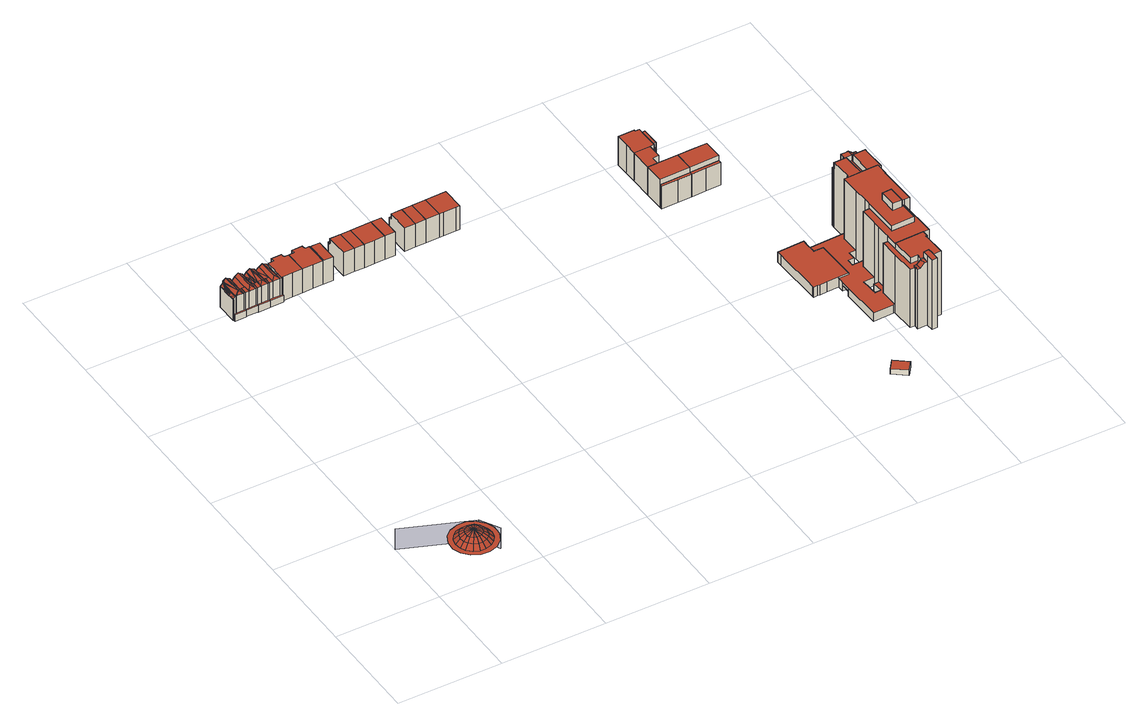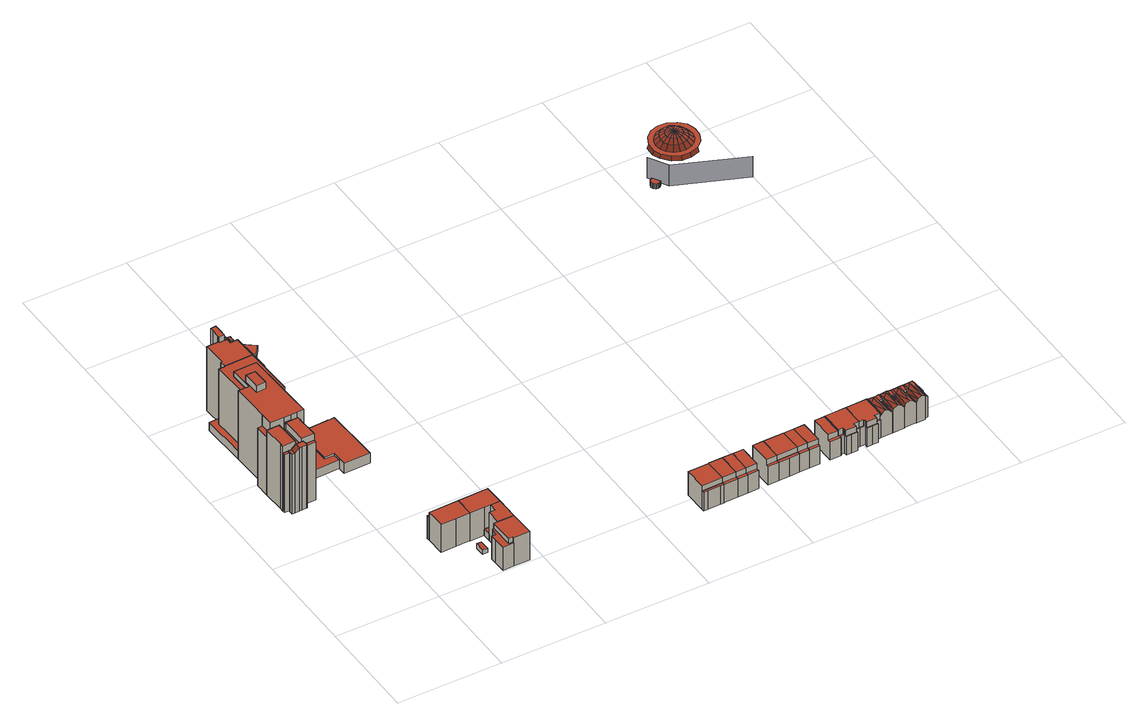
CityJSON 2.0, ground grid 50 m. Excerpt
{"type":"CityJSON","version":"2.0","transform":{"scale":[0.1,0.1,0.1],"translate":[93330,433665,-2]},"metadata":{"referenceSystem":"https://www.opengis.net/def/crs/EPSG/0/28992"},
"CityObjects":{
"building1":{"type":"Building","attributes":{"measuredHeight":21.9},"children":["building1-1"],"geometry":[{"type":"MultiSurface","lod":"2","boundaries":[[[0,1,2,3]],[[4,5,2,6]],[[0,3,7,8]],[[5,9,3,2]],[[9,10,7,3]],[[5,4,11]],[[8,7,12,13]],[[9,5,11]],[[14,15,16,17]],[[10,18,12,7]],[[10,9,11]],[[18,10,11]],[[19,20,21,22]],[[13,12,23,24]],[[18,25,23,12]],[[25,18,11]],[[26,19,22,27,28,29,30,31,32,33,34,35,36,37,38,39],[40,41,42,43,44,45,46,47,48,49,50,51,52,1,0,8,13,24]],[[53,25,11]],[[54,53,11]],[[25,53,55,23]],[[56,54,11]],[[57,58,11]],[[24,23,55,40]],[[59,56,11]],[[58,59,11]],[[53,54,60,55]],[[26,61,20,19]],[[54,56,62,60]],[[60,41,40,55]],[[56,59,63,62]],[[59,58,64,63]],[[41,60,62,42]],[[43,42,62,63]],[[43,63,64,44]],[[39,65,61,26]],[[38,66,65,39]],[[36,67,68,37]],[[37,68,66,38]],[[69,14,17,70]]],"semantics":{"surfaces":[{"type":"RoofSurface"},{"type":"ClosureSurface"}],"values":[0,0,0,0,0,0,0,0,1,0,0,0,0,0,0,0,0,0,0,0,0,0,0,0,0,0,0,0,0,0,0,0,0,0,0,0,0,0,1]}}]},
"building1-1":{"type":"BuildingInstallation","parents":["building1"],"geometry":[{"type":"MultiSurface","lod":"2","boundaries":[[[0,1,2,3]],[[25,53,55,23]],[[8,7,12,13]],[[60,41,40,55]],[[57,71,64,58]],[[13,12,23,24]],[[18,25,23,12]],[[10,18,12,7]],[[56,59,63,62]],[[58,59,11]],[[72,57,11]],[[53,25,11]],[[57,58,11]],[[59,56,11]],[[18,10,11]],[[53,54,60,55]],[[0,3,7,8]],[[43,42,62,63]],[[25,18,11]],[[10,9,11]],[[9,5,11]],[[5,4,11]],[[54,53,11]],[[59,58,64,63]],[[5,9,3,2]],[[43,63,64,44]],[[1,52,6,2]],[[56,54,11]],[[41,60,62,42]],[[24,23,55,40]],[[9,10,7,3]],[[54,56,62,60]],[[4,5,2,6]],[[11,73,74]],[[75,76,11]],[[77,51,50,78]],[[44,64,71,45]],[[11,79,72]],[[74,73,77,78]],[[57,72,80,71]],[[46,45,71,80]],[[74,75,11]],[[11,4,73]],[[76,79,11]],[[73,4,6,77]],[[52,51,77,6]],[[80,72,79,81]],[[49,82,78,50]],[[75,74,78,82]],[[79,76,83,81]],[[76,75,82,83]],[[83,48,47,81]],[[49,48,83,82]],[[47,46,80,81]]],"semantics":{"surfaces":[{"type":"RoofSurface"}],"values":[0,0,0,0,0,0,0,0,0,0,0,0,0,0,0,0,0,0,0,0,0,0,0,0,0,0,0,0,0,0,0,0,0,0,0,0,0,0,0,0,0,0,0,0,0,0,0,0,0,0,0,0,0,0]}}]},
"building2":{"type":"Building","attributes":{"measuredHeight":40.85,"yearOfConstruction":1978},"address":[{"CountryName":"Nederland","LocalityName":"Rotterdam","ThoroughfareNumber":"405-481","ThoroughfareName":"Zuidplein Hoog","PostalCode":"3083BE"}],"children":["building2-1"]},
"building2-1":{"type":"BuildingPart","attributes":{"measuredHeight":2.66},"parents":["building2"],"geometry":[{"type":"Solid","lod":"2","boundaries":[[[[84,85,86,87]],[[88,89,90,91]],[[92,93,94,95]],[[89,96,97,90]],[[85,98,99,86]],[[93,88,91,94]],[[98,92,95,99]],[[100,101,102,103]],[[104,105,106,107]],[[108,109,110,111]],[[96,112,113,97]],[[105,108,111,106]],[[112,114,115,113]],[[114,104,107,115]],[[116,117,118,119]],[[109,116,119,110]],[[117,120,121,118]],[[120,100,103,121]],[[101,122,123,102]],[[122,124,125,123]],[[125,87,86,99,95,94,91,90,97,113,115,107,106,111,110,119,118,121,103,102,123]],[[122,101,100,120,117,116,109,108,105,104,114,112,96,89,88,93,92,98,85,84,124]],[[124,84,87,125]]]],"semantics":{"surfaces":[{"type":"WallSurface"},{"type":"RoofSurface"},{"type":"GroundSurface"},{"type":"ClosureSurface"}],"values":[[0,0,0,0,0,0,0,0,0,0,0,0,0,0,0,0,0,0,0,0,1,2,3]]}}]},
"building3":{"type":"Building","attributes":{"measuredHeight":13.64,"yearOfConstruction":1927},"address":[{"CountryName":"Nederland","LocalityName":"Rotterdam","ThoroughfareNumber":"57-57","ThoroughfareName":"Wevershoekstraat","PostalCode":"3081PC"}],"children":["building3-1"],"geometry":[{"type":"Solid","lod":"2","boundaries":[[[[126,127,128]],[[128,127,129,130]],[[131,132,133,130,129]],[[130,133,132,126,128]],[[134,135,136,137,138,139]],[[140,141,142]],[[143,144,145,146]],[[141,140,147,145,144,135,134]],[[146,148,149,143]],[[150,151,152,153,154]],[[155,153,152,156,157]],[[158,159,160,161]],[[162,163,150,154,164]],[[165,163,162,166]],[[159,165,166,160]],[[147,158,161,145]],[[148,162,164,149]],[[157,137,136,155]],[[156,152,127]],[[151,129,127]],[[126,156,127]],[[131,151,132]],[[132,165,156]],[[151,150,163]],[[152,151,127]],[[151,163,165]],[[151,165,132]],[[131,129,151]],[[132,156,126]],[[166,162,148,146,145,161,160]],[[139,142,141]],[[139,141,134]],[[165,159,167]],[[156,165,167]],[[157,167,138]],[[157,156,167]],[[138,137,157]],[[142,138,167]],[[142,139,138]],[[158,142,167]],[[167,159,158]],[[147,140,142,158]],[[164,154,153,155,136,135,144,143,149]]]],"semantics":{"surfaces":[{"type":"WallSurface"},{"type":"RoofSurface"},{"type":"GroundSurface"}],"values":[[0,0,0,1,0,0,0,0,0,0,0,0,0,0,0,0,0,0,1,1,1,1,1,1,1,1,1,1,1,1,1,1,1,1,1,1,1,1,1,1,1,1,2]]}}]},
"building3-1":{"type":"BuildingInstallation","parents":["building3"],"geometry":[{"type":"MultiSurface","lod":"2","boundaries":[[[126,127,128]],[[128,127,129,130]],[[131,132,133,130,129]],[[130,133,132,126,128]]],"semantics":{"surfaces":[{"type":"WallSurface"},{"type":"RoofSurface"}],"values":[0,0,0,1]}}]},
"building4":{"type":"Building","attributes":{"measuredHeight":13.62,"yearOfConstruction":1927},"address":[{"CountryName":"Nederland","LocalityName":"Rotterdam","ThoroughfareNumber":"55-55","ThoroughfareName":"Wevershoekstraat","PostalCode":"3081PC"}],"geometry":[{"type":"Solid","lod":"2","boundaries":[[[[168,169,170,171,172,173]],[[174,140,147,175]],[[176,177,178,179]],[[180,181,174,175,182]],[[183,184,177,185]],[[146,186,187,188,189,145]],[[178,182,175]],[[177,182,178]],[[184,180,177]],[[177,180,182]],[[178,175,189,188]],[[179,178,188,187]],[[175,147,145,189]],[[180,184,183,173,172,134,181]],[[183,185,176,179,187,168,173]],[[187,186,169,168]],[[186,146,170,169]],[[145,147,140,141,134,172,171]],[[146,145,171,170]],[[174,141,140]],[[176,185,177]],[[181,134,141,174]]]],"semantics":{"surfaces":[{"type":"GroundSurface"},{"type":"RoofSurface"},{"type":"WallSurface"}],"values":[[0,1,1,1,1,1,1,1,1,1,2,2,2,2,2,2,2,2,2,2,2,1]]}}]},
"building5":{"type":"Building","attributes":{"measuredHeight":13.82,"yearOfConstruction":1927},"address":[{"CountryName":"Nederland","LocalityName":"Rotterdam","ThoroughfareNumber":"53-53","ThoroughfareName":"Wevershoekstraat","PostalCode":"3081PC"}],"children":["building5-1"],"geometry":[{"type":"Solid","lod":"2","boundaries":[[[[190,191,192]],[[193,191,190,194]],[[195,193,194]],[[194,190,192,195]],[[196,197,198,199]],[[200,179,187,201]],[[198,197,202,200,201]],[[203,204,199,205]],[[206,196,199,204,207,208,209]],[[206,209,210]],[[211,212,208,207,213,183,214]],[[215,216,186,187]],[[176,185,183,213,215,187,179]],[[217,218,219]],[[219,200,202,217]],[[218,185,176]],[[205,186,216,203]],[[200,219,218,176,179]],[[183,185,193]],[[183,193,195]],[[214,183,195]],[[185,191,193]],[[192,191,185]],[[195,218,214]],[[192,218,195]],[[192,185,218]],[[209,208,212]],[[209,212,210]],[[186,205,199,198,201,187]],[[197,220,202]],[[206,210,197,196]],[[211,214,217]],[[217,214,218]],[[220,211,217]],[[220,217,202]],[[210,211,220]],[[197,210,220]],[[210,212,211]],[[215,213,207,204,203,216]]]],"semantics":{"surfaces":[{"type":"WallSurface"},{"type":"RoofSurface"},{"type":"GroundSurface"}],"values":[[0,0,0,1,0,0,0,0,0,0,0,0,0,0,0,0,0,1,1,1,1,1,1,1,1,1,1,1,1,1,1,1,1,1,1,1,1,1,2]]}}]},
"building5-1":{"type":"BuildingInstallation","parents":["building5"],"geometry":[{"type":"MultiSurface","lod":"2","boundaries":[[[190,191,192]],[[193,191,190,194]],[[195,193,194]],[[194,190,192,195]]],"semantics":{"surfaces":[{"type":"WallSurface"},{"type":"RoofSurface"}],"values":[0,0,0,1]}}]},
"building6":{"type":"Building","attributes":{"measuredHeight":13.82,"yearOfConstruction":1927},"address":[{"CountryName":"Nederland","LocalityName":"Rotterdam","ThoroughfareNumber":"51-51","ThoroughfareName":"Wevershoekstraat","PostalCode":"3081PC"}],"geometry":[{"type":"Solid","lod":"2","boundaries":[[[[203,204,207,221,222,223,224]],[[225,226,227]],[[228,206,196,227]],[[229,230,225,231]],[[232,199,205,233,234,235,236]],[[237,238,230]],[[238,239,240]],[[238,240,230]],[[228,208,209]],[[228,241,208]],[[230,242,226]],[[240,242,230]],[[230,226,225]],[[231,225,236,235]],[[227,196,199,232]],[[225,227,232,236]],[[242,240,239,221,207,208,241]],[[223,222,235,234]],[[234,233,224,223]],[[233,205,203,224]],[[199,196,206,209,208,207,204]],[[205,199,204,203]],[[228,209,206]],[[229,237,230]],[[229,231,235,222,221,239,238,237]],[[242,241,228,227,226]]]],"semantics":{"surfaces":[{"type":"GroundSurface"},{"type":"RoofSurface"},{"type":"WallSurface"}],"values":[[0,1,1,1,1,1,1,1,1,1,1,1,1,2,2,2,2,2,2,2,2,2,2,2,2,1]]}}]},
"building7":{"type":"Building","attributes":{"measuredHeight":12.97,"yearOfConstruction":1951},"address":[{"CountryName":"Nederland","LocalityName":"Rotterdam","ThoroughfareNumber":"47-49","ThoroughfareName":"Wevershoekstraat","PostalCode":"3081PB"}],"geometry":[{"type":"Solid","lod":"2","boundaries":[[[[243,244,223,222,221,245,246,247,248,249,250,251]],[[252,253,254,255,256,257,258,259,260,261,262,263]],[[264,265,266,267]],[[268,269,270,271,272,273,274,275,276,277]],[[266,265,252,263]],[[277,276,255,254]],[[256,255,276,275]],[[275,274,257,256]],[[248,247,270,269]],[[249,248,269,268]],[[254,253,250,249,268,277]],[[252,265,264,251,250,253]],[[267,262,261,243,251,264]],[[259,258,222,223]],[[260,259,223,244]],[[261,260,244,243]],[[257,274,273,221,222,258]],[[245,221,273,272]],[[246,245,272,271]],[[271,270,247,246]],[[267,266,263,262]]]],"semantics":{"surfaces":[{"type":"GroundSurface"},{"type":"RoofSurface"},{"type":"WallSurface"}],"values":[[0,1,1,1,2,2,2,2,2,2,2,2,2,2,2,2,2,2,2,2,2]]}}]},
"building8":{"type":"Building","attributes":{"measuredHeight":12.87,"yearOfConstruction":1951},"address":[{"CountryName":"Nederland","LocalityName":"Rotterdam","ThoroughfareNumber":"43-45","ThoroughfareName":"Wevershoekstraat","PostalCode":"3081PB"}],"geometry":[{"type":"Solid","lod":"2","boundaries":[[[[278,279,280,281,282,283,284,285,286,287]],[[288,289,290,291,292,262,261,293,294,295,296]],[[297,298,299,300]],[[301,302,303,304,305,264,267,306,307]],[[299,298,288,296]],[[301,307,291,290]],[[292,291,307,306]],[[306,267,262,292]],[[287,286,304,303]],[[278,287,303,302]],[[290,289,279,278,302,301]],[[288,298,297,280,279,289]],[[280,297,300,295,294,281]],[[293,261,283,282]],[[294,293,282,281]],[[283,261,262,267,264,284]],[[285,284,264,305]],[[305,304,286,285]],[[300,299,296,295]]]],"semantics":{"surfaces":[{"type":"GroundSurface"},{"type":"RoofSurface"},{"type":"WallSurface"}],"values":[[0,1,1,1,2,2,2,2,2,2,2,2,2,2,2,2,2,2,2]]}}]},
"building9":{"type":"Building","attributes":{"measuredHeight":12.81,"yearOfConstruction":1938},"address":[{"CountryName":"Nederland","LocalityName":"Rotterdam","ThoroughfareNumber":"41-41","ThoroughfareName":"Wevershoekstraat","PostalCode":"3081PB"}],"geometry":[{"type":"Solid","lod":"2","boundaries":[[[[280,308,309,310,281]],[[311,295,294,312]],[[313,314,315,316]],[[297,300,317,318,319,320]],[[315,314,311,312]],[[318,317,314,313]],[[311,314,317,300,295]],[[313,316,310,309,319,318]],[[316,315,312,294,281,310]],[[297,320,308,280]],[[280,281,294,295,300,297]],[[309,308,320,319]]]],"semantics":{"surfaces":[{"type":"GroundSurface"},{"type":"RoofSurface"},{"type":"WallSurface"}],"values":[[0,1,1,1,2,2,2,2,2,2,2,2]]}}]},
"building10":{"type":"Building","attributes":{"measuredHeight":12.54,"yearOfConstruction":1938},"address":[{"CountryName":"Nederland","LocalityName":"Rotterdam","ThoroughfareNumber":"37-37","ThoroughfareName":"Wevershoekstraat","PostalCode":"3081PB"}],"geometry":[{"type":"Solid","lod":"2","boundaries":[[[[321,322,323,324]],[[325,326,322,321]],[[327,328,329,330]],[[324,323,331,332]],[[332,331,328,327]],[[327,330,325,321,324,332]],[[330,329,326,325]],[[331,323,322,326,329,328]]]],"semantics":{"surfaces":[{"type":"WallSurface"},{"type":"GroundSurface"},{"type":"RoofSurface"}],"values":[[0,1,2,2,0,0,0,0]]}}]},
"building11":{"type":"Building","attributes":{"measuredHeight":12.49,"yearOfConstruction":1938},"address":[{"CountryName":"Nederland","LocalityName":"Rotterdam","ThoroughfareNumber":"35-35","ThoroughfareName":"Wevershoekstraat","PostalCode":"3081PB"}],"geometry":[{"type":"Solid","lod":"2","boundaries":[[[[333,321,324,334]],[[335,325,321,333]],[[336,327,330,337]],[[334,324,332,338]],[[338,332,327,336]],[[336,337,335,333,334,338]],[[337,330,325,335]],[[330,327,332,324,321,325]]]],"semantics":{"surfaces":[{"type":"WallSurface"},{"type":"GroundSurface"},{"type":"RoofSurface"}],"values":[[0,1,2,2,0,0,0,0]]}}]},
"building12":{"type":"Building","attributes":{"measuredHeight":12.53,"yearOfConstruction":1938},"address":[{"CountryName":"Nederland","LocalityName":"Rotterdam","ThoroughfareNumber":"31-33","ThoroughfareName":"Wevershoekstraat","PostalCode":"3081PA"}],"children":["building12-1","building12-2"]},
"building12-1":{"type":"BuildingPart","parents":["building12"],"geometry":[{"type":"Solid","lod":"2","boundaries":[[[[334,338,339,340,341]],[[342,343,344,345,333]],[[344,343,340,339]],[[338,334,333,345]],[[343,342,341,340]],[[342,333,334,341]],[[339,338,345,344]]]],"semantics":{"surfaces":[{"type":"RoofSurface"},{"type":"GroundSurface"},{"type":"WallSurface"},{"type":"ClosureSurface"}],"values":[[0,1,2,2,2,2,3]]}}]},
"building12-2":{"type":"BuildingPart","parents":["building12"],"geometry":[{"type":"Solid","lod":"2","boundaries":[[[[336,337,346,347,348]],[[349,335,345,344,350]],[[339,338,336,348]],[[347,346,349,350]],[[346,337,335,349]],[[345,335,337,336,338]],[[339,348,347,350,344]],[[344,345,338,339]]]],"semantics":{"surfaces":[{"type":"RoofSurface"},{"type":"GroundSurface"},{"type":"WallSurface"},{"type":"ClosureSurface"}],"values":[[0,1,2,2,2,2,2,3]]}}]},
"building13":{"type":"Building","attributes":{"measuredHeight":12.56,"yearOfConstruction":1938},"address":[{"CountryName":"Nederland","LocalityName":"Rotterdam","ThoroughfareNumber":"29-29","ThoroughfareName":"Wevershoekstraat","PostalCode":"3081PA"}],"geometry":[{"type":"Solid","lod":"2","boundaries":[[[[351,352,340,353]],[[354,355,352,351]],[[356,348,347,357]],[[353,340,339,358]],[[358,339,348,356]],[[356,357,354,351,353,358]],[[357,347,355,354]],[[352,355,347,348,339,340]]]],"semantics":{"surfaces":[{"type":"WallSurface"},{"type":"GroundSurface"},{"type":"RoofSurface"}],"values":[[0,1,2,2,0,0,0,0]]}}]},
"building14":{"type":"Building","attributes":{"measuredHeight":12.53,"yearOfConstruction":1938},"address":[{"CountryName":"Nederland","LocalityName":"Rotterdam","ThoroughfareNumber":"25-25","ThoroughfareName":"Wevershoekstraat","PostalCode":"3081PA"}],"geometry":[{"type":"Solid","lod":"2","boundaries":[[[[359,360,361,362]],[[363,364,360,359]],[[365,366,367,368]],[[362,361,369,370]],[[370,369,366,365]],[[365,368,363,359,362,370]],[[368,367,364,363]],[[360,364,367,366,369,361]]]],"semantics":{"surfaces":[{"type":"WallSurface"},{"type":"GroundSurface"},{"type":"RoofSurface"}],"values":[[0,1,2,2,0,0,0,0]]}}]},
"building15":{"type":"Building","attributes":{"measuredHeight":12.54,"yearOfConstruction":1938},"address":[{"CountryName":"Nederland","LocalityName":"Rotterdam","ThoroughfareNumber":"23-23","ThoroughfareName":"Wevershoekstraat","PostalCode":"3081PA"}],"geometry":[{"type":"Solid","lod":"2","boundaries":[[[[371,359,362,372]],[[373,363,359,371]],[[374,365,368,375]],[[372,362,370,376]],[[376,370,365,374]],[[374,375,373,371,372,376]],[[375,368,363,373]],[[363,368,365,370,362,359]]]],"semantics":{"surfaces":[{"type":"WallSurface"},{"type":"GroundSurface"},{"type":"RoofSurface"}],"values":[[0,1,2,2,0,0,0,0]]}}]},
"building16":{"type":"Building","attributes":{"measuredHeight":12.55,"yearOfConstruction":1938},"address":[{"CountryName":"Nederland","LocalityName":"Rotterdam","ThoroughfareNumber":"21-21","ThoroughfareName":"Wevershoekstraat","PostalCode":"3081PA"}],"geometry":[{"type":"Solid","lod":"2","boundaries":[[[[377,378,379,380,381]],[[382,383,384,374,375]],[[385,372,376,386]],[[386,376,374,384]],[[379,378,383,382]],[[384,383,378,377,385,386]],[[382,375,380,379]],[[380,375,374,376,372,381]],[[377,381,372,385]]]],"semantics":{"surfaces":[{"type":"GroundSurface"},{"type":"RoofSurface"},{"type":"WallSurface"}],"values":[[0,1,1,2,2,2,2,2,2]]}}]},
"building17":{"type":"Building","attributes":{"measuredHeight":12.82,"yearOfConstruction":1938},"address":[{"CountryName":"Nederland","LocalityName":"Rotterdam","ThoroughfareNumber":"19-19","ThoroughfareName":"Wevershoekstraat","PostalCode":"3081PA"}],"children":["building17-1","building17-2"]},
"building17-1":{"type":"BuildingPart","attributes":{"measuredHeight":10.01},"parents":["building17"],"geometry":[{"type":"Solid","lod":"2","boundaries":[[[[387,388,389,390]],[[388,387,391,392,393,394]],[[391,387,390,386]],[[395,385,386,390,389,396]],[[392,391,386,385]],[[388,394,396,389]],[[394,393,395,396]],[[393,392,385,395]]]],"semantics":{"surfaces":[{"type":"WallSurface"},{"type":"GroundSurface"},{"type":"ClosureSurface"},{"type":"RoofSurface"}],"values":[[0,1,2,3,0,0,0,0]]}}]},
"building17-2":{"type":"BuildingPart","attributes":{"measuredHeight":12.82},"parents":["building17"],"geometry":[{"type":"Solid","lod":"2","boundaries":[[[[397,398,391,387,399,400]],[[387,391,386,390]],[[384,383,401,402,403,404]],[[384,404,390,386]],[[398,397,401,383]],[[397,400,402,401]],[[400,399,403,402]],[[383,384,386,391,398]],[[390,404,403,399,387]]]],"semantics":{"surfaces":[{"type":"GroundSurface"},{"type":"ClosureSurface"},{"type":"RoofSurface"},{"type":"WallSurface"}],"values":[[0,1,2,3,3,3,3,3,3]]}}]},
"building18":{"type":"Building","attributes":{"measuredHeight":2.99,"yearOfConstruction":1960},"address":[{"CountryName":"Nederland","LocalityName":"Rotterdam","ThoroughfareNumber":"678","ThoroughfareName":"Strevelsweg","PostalCode":"3083AR"}],"geometry":[{"type":"Solid","lod":"2","boundaries":[[[[405,406,407,408]],[[409,410,411,412]],[[408,407,410,409]],[[412,411,406,405]],[[405,408,409,412]],[[411,410,407,406]]]],"semantics":{"surfaces":[{"type":"RoofSurface"},{"type":"GroundSurface"},{"type":"WallSurface"}],"values":[[0,1,2,2,2,2]]}}]},
"building19":{"type":"Building","attributes":{"measuredHeight":15.08,"yearOfConstruction":1938},"address":[{"CountryName":"Nederland","LocalityName":"Rotterdam","ThoroughfareNumber":"254-254","ThoroughfareName":"Dordtselaan","PostalCode":"3073GW"}],"children":["building19-1","building19-2"]},
"building19-1":{"type":"BuildingPart","parents":["building19"],"geometry":[{"type":"Solid","lod":"2","boundaries":[[[[413,414,415,416]],[[417,418,419,420]],[[420,419,414,413]],[[416,415,418,417]],[[417,420,413,416]],[[415,414,419,418]]]],"semantics":{"surfaces":[{"type":"RoofSurface"},{"type":"GroundSurface"},{"type":"ClosureSurface"},{"type":"WallSurface"}],"values":[[0,1,2,3,3,2]]}}]},
"building19-2":{"type":"BuildingPart","parents":["building19"],"geometry":[{"type":"Solid","lod":"2","boundaries":[[[[421,422,420,419,418,423]],[[424,425,426,427,428,429]],[[413,414,419,420]],[[418,419,414,415]],[[415,414,425,424]],[[429,428,421,423]],[[422,421,428,427]],[[418,415,424,429,423]],[[426,413,420,422,427]],[[426,425,414,413]]]],"semantics":{"surfaces":[{"type":"GroundSurface"},{"type":"RoofSurface"},{"type":"ClosureSurface"},{"type":"WallSurface"}],"values":[[0,1,2,2,3,3,3,3,3,3]]}}]},
"building20":{"type":"Building","attributes":{"measuredHeight":15,"yearOfConstruction":1938},"address":[{"CountryName":"Nederland","LocalityName":"Rotterdam","ThoroughfareNumber":"256","ThoroughfareName":"Dordtselaan","PostalCode":"3073GW"}],"children":["building20-1","building20-2"]},
"building20-1":{"type":"BuildingPart","parents":["building20"],"geometry":[{"type":"Solid","lod":"2","boundaries":[[[[430,431,424,429,432,433]],[[434,435,436,437,438]],[[433,432,439,440]],[[435,434,431,430]],[[438,429,424,431,434]],[[437,439,432,429,438]],[[433,440,436,435,430]],[[440,439,437,436]]]],"semantics":{"surfaces":[{"type":"RoofSurface"},{"type":"GroundSurface"},{"type":"WallSurface"},{"type":"ClosureSurface"}],"values":[[0,1,2,2,2,2,2,3]]}}]},
"building20-2":{"type":"BuildingPart","parents":["building20"],"geometry":[{"type":"Solid","lod":"2","boundaries":[[[[441,442,440,439,443]],[[436,444,445,446,437]],[[443,439,437,446]],[[444,436,440,442]],[[441,443,446,445]],[[442,441,445,444]],[[436,437,439,440]]]],"semantics":{"surfaces":[{"type":"RoofSurface"},{"type":"GroundSurface"},{"type":"WallSurface"},{"type":"ClosureSurface"}],"values":[[0,1,2,2,2,2,3]]}}]},
"building21":{"type":"Building","attributes":{"measuredHeight":15.25,"yearOfConstruction":1938},"address":[{"CountryName":"Nederland","LocalityName":"Rotterdam","ThoroughfareNumber":"250-252","ThoroughfareName":"Dordtselaan","PostalCode":"3073GW"}],"children":["building21-1","building21-2"]},
"building21-1":{"type":"BuildingPart","parents":["building21"],"geometry":[{"type":"Solid","lod":"2","boundaries":[[[[447,448,449,450,451,452,453,454,455,456]],[[457,458,459,460,461,462,463,464,465,466]],[[465,464,451,450]],[[464,463,452,451]],[[466,465,450,449]],[[454,453,462,461]],[[456,455,460,459]],[[455,454,461,460]],[[459,458,447,456]],[[448,447,458,457]],[[457,466,449,448]],[[463,462,453,452]]]],"semantics":{"surfaces":[{"type":"GroundSurface"},{"type":"RoofSurface"},{"type":"ClosureSurface"},{"type":"WallSurface"}],"values":[[0,1,2,2,3,3,3,3,3,3,3,2]]}}]},
"building21-2":{"type":"BuildingPart","parents":["building21"],"geometry":[{"type":"Solid","lod":"2","boundaries":[[[[451,450,467,468,469,470,453,452]],[[428,427,471,472,473,474,475,476]],[[452,453,462,463]],[[451,452,463,464]],[[463,462,474,473]],[[464,463,473,472]],[[465,464,472,471]],[[471,427,467,450,465]],[[427,428,468,467]],[[476,475,470,469]],[[428,476,469,468]],[[474,462,453,470,475]],[[450,451,464,465]]]],"semantics":{"surfaces":[{"type":"GroundSurface"},{"type":"RoofSurface"},{"type":"ClosureSurface"},{"type":"WallSurface"}],"values":[[0,1,2,2,3,3,3,3,3,3,3,3,2]]}}]},
"building22":{"type":"Building","attributes":{"measuredHeight":2.6,"yearOfConstruction":1938},"geometry":[{"type":"Solid","lod":"2","boundaries":[[[[477,478,479,480]],[[481,482,483,484]],[[481,484,477,480]],[[480,479,482,481]],[[479,478,483,482]],[[484,483,478,477]]]],"semantics":{"surfaces":[{"type":"RoofSurface"},{"type":"GroundSurface"},{"type":"WallSurface"}],"values":[[0,1,2,2,2,2]]}}]},
"building23":{"type":"Building","attributes":{"yearOfConstruction":1978,"name":"Zorgcomplex Simeon en Anna"},"address":[{"CountryName":"Nederland","LocalityName":"Rotterdam","ThoroughfareNumber":"350-392","ThoroughfareName":"Strevelsweg","PostalCode":"3075BZ"}],"children":["building23-1","building23-2","building23-3","building23-4","building23-5","building23-6","building23-7","building23-8"]},
"building23-1":{"type":"BuildingPart","parents":["building23"],"geometry":[{"type":"Solid","lod":"2","boundaries":[[[[485,486,487,488]],[[489,490,491,492]],[[493,489,492,494,495]],[[496,497,498,499]],[[497,500,501,498]],[[502,503,504,505]],[[506,507,508,509]],[[510,502,505,511]],[[512,513,508,507,514]],[[506,509,515,516,517]],[[511,518,519,516,515,510]],[[513,520,499,508]],[[521,522,523,524]],[[495,525,526,493]],[[527,528,529,526]],[[530,531,532,533]],[[526,525,530,533,527]],[[514,534,535,512]],[[536,485,488,537]],[[490,506,517,491]],[[528,538,539,529]],[[538,521,540,539]],[[541,532,531,542,543,544]],[[521,524,535,534,540]],[[545,496,499,520,546]],[[487,486,547,545,546]],[[509,508,499,498,501,548,549,550,503,502,510,515]],[[521,538,541,544]],[[528,527,533,532,541,538]],[[543,522,521,544]],[[507,506,490,489,493,526,529,539,540,534,514]],[[524,523,551,537,488,487,546,520,513,512,535]],[[542,531,530,525,495,494,552,553,519,518,554,555,556,557,558,559,560,561,547,486,485,536,562,563]],[[555,554,505,504]],[[552,494,492,491]],[[519,553,517,516]],[[554,518,511,505]],[[562,536,537,551]],[[558,557,549,548]],[[547,561,496,545]],[[542,563,522,543]],[[553,552,491,517]],[[557,556,550,549]],[[561,560,497,496]],[[560,559,500,497]],[[522,563,562,551,523]],[[504,503,550,556,555]],[[548,501,500,559,558]]]],"semantics":{"surfaces":[{"type":"WallSurface"},{"type":"RoofSurface"},{"type":"GroundSurface"},{"type":"ClosureSurface"}],"values":[[0,0,0,0,0,0,0,0,0,0,0,0,0,0,0,0,0,0,0,0,0,0,0,0,0,0,1,1,1,1,1,1,2,3,3,3,3,3,3,3,3,3,3,3,3,3,3,3]]}}]},
"building23-2":{"type":"BuildingPart","parents":["building23"],"geometry":[{"type":"Solid","lod":"2","boundaries":[[[[564,565,537,551]],[[566,567,568,569]],[[570,566,569,571]],[[537,565,568,567,536]],[[572,570,571,573]],[[543,574,575,523,522]],[[543,542,572,573,574]],[[575,564,551,523]],[[575,574,573,571,569,568,565,564]],[[570,572,542,563,562,536,567,566]],[[536,562,551,537]],[[563,542,543,522]],[[551,562,563,522,523]]]],"semantics":{"surfaces":[{"type":"WallSurface"},{"type":"RoofSurface"},{"type":"GroundSurface"},{"type":"ClosureSurface"}],"values":[[0,0,0,0,0,0,0,0,1,2,3,3,3]]}}]},
"building23-3":{"type":"BuildingPart","parents":["building23"],"geometry":[{"type":"Solid","lod":"2","boundaries":[[[[576,577,578,579]],[[580,576,579,581]],[[582,580,581,583]],[[584,585,586,587]],[[583,588,584,587,582]],[[586,585,589,578,577]],[[580,582,587,586,577,576]],[[585,584,588,590,591,589]],[[590,588,583,581]],[[591,590,581,579]],[[589,591,579,578]]]],"semantics":{"surfaces":[{"type":"WallSurface"},{"type":"RoofSurface"},{"type":"GroundSurface"},{"type":"ClosureSurface"}],"values":[[0,0,0,0,0,0,1,2,3,3,3]]}}]},
"building23-4":{"type":"BuildingPart","parents":["building23"],"geometry":[{"type":"Solid","lod":"2","boundaries":[[[[547,592,593,545]],[[592,594,595,593]],[[594,596,597,595]],[[545,593,595,597,500,497,496]],[[594,592,547,561,560,559,596]],[[561,547,545,496]],[[560,561,496,497]],[[596,559,500,597]],[[559,560,497,500]]]],"semantics":{"surfaces":[{"type":"WallSurface"},{"type":"RoofSurface"},{"type":"GroundSurface"},{"type":"ClosureSurface"}],"values":[[0,0,0,1,2,3,3,3,3]]}}]},
"building23-5":{"type":"BuildingPart","parents":["building23"],"geometry":[{"type":"Solid","lod":"2","boundaries":[[[[598,599,600,601]],[[601,602,603,604]],[[601,604,605,606,598]],[[607,608,609,610]],[[606,605,611,612,613]],[[612,611,614,615,616]],[[602,617,618,619]],[[619,609,608,603,602]],[[614,607,610,620,615]],[[614,611,605,604,603,608,607]],[[602,601,600,617]],[[615,620,621,622,623,624,625,626,616]],[[598,606,613,626,625]],[[623,622,619,618]],[[622,621,609,619]],[[625,624,599,598]],[[618,617,600,599,624,623]],[[616,626,613,612]],[[621,620,610,609]]]],"semantics":{"surfaces":[{"type":"WallSurface"},{"type":"RoofSurface"},{"type":"GroundSurface"},{"type":"ClosureSurface"}],"values":[[0,0,0,0,0,0,0,0,0,1,1,2,3,3,3,3,3,3,3]]}}]},
"building23-6":{"type":"BuildingPart","parents":["building23"],"geometry":[{"type":"Solid","lod":"2","boundaries":[[[[627,628,629,630]],[[628,631,632,629]],[[633,627,630,634]],[[631,633,634,632]],[[597,596,635,636,637]],[[638,639,640,641]],[[636,635,642,640,639]],[[617,600,643,644]],[[600,599,645,646,643]],[[645,647,648,649,646]],[[617,644,638,641,618]],[[548,501,650,651]],[[501,500,597,637,650]],[[549,548,651,652]],[[550,549,652,653]],[[503,550,653,654]],[[655,649,648,656]],[[657,504,503,654,658]],[[657,658,655,656,659,660]],[[654,653,652,651,650,637,636,639,638,644,643,646,649,655,658],[634,630,629,632]],[[627,633,631,628]],[[659,661,662,624,623,663,642,635,596,559,558,557,556,555,660]],[[504,555,556,550,503]],[[559,596,597,500]],[[642,663,641,640]],[[557,558,548,549]],[[556,557,549,550]],[[660,555,504,657]],[[661,659,656,648]],[[662,661,648,647]],[[663,623,618,641]],[[558,559,500,501,548]],[[647,645,599,624,662]],[[599,600,617,618,623,624]]]],"semantics":{"surfaces":[{"type":"WallSurface"},{"type":"RoofSurface"},{"type":"GroundSurface"},{"type":"ClosureSurface"}],"values":[[0,0,0,0,0,0,0,0,0,0,0,0,0,0,0,0,0,0,0,1,1,2,3,3,3,3,3,3,3,3,3,3,3,3]]}}]},
"building23-7":{"type":"BuildingPart","parents":["building23"],"geometry":[{"type":"Solid","lod":"2","boundaries":[[[[589,664,665,578]],[[666,667,668,669]],[[667,670,671,668]],[[672,666,669,673]],[[670,674,675,671]],[[676,677,678,679]],[[678,677,680,675,674]],[[681,676,679,682]],[[683,681,682,684]],[[685,683,684,686]],[[687,685,686,688]],[[689,687,688,690]],[[680,691,692,675]],[[691,620,610,692]],[[664,693,694,665]],[[695,588,583,696]],[[642,695,696,640]],[[697,672,673,694]],[[698,689,690,699]],[[699,697,694,693,698]],[[688,686,667,666]],[[678,674,670,667,686,684,682,679]],[[581,579,578,665,694,673,669,668,671,675,692,610,609,619,618,641,640,696,583]],[[690,688,666,672,697,699]],[[687,689,698,693,664,589,591,590,588,695,642,663,623,622,621,620,691,680,677,676,681,683,685]],[[622,623,618,619]],[[588,590,581,583]],[[591,589,578,579]],[[621,622,619,609]],[[620,621,609,610]],[[623,663,641,618]],[[590,591,579,581]],[[663,642,640,641]]]],"semantics":{"surfaces":[{"type":"WallSurface"},{"type":"RoofSurface"},{"type":"GroundSurface"},{"type":"ClosureSurface"}],"values":[[0,0,0,0,0,0,0,0,0,0,0,0,0,0,0,0,0,0,0,0,1,1,1,1,2,3,3,3,3,3,3,3,3]]}}]},
"building23-8":{"type":"BuildingPart","parents":["building23"],"geometry":[{"type":"Solid","lod":"2","boundaries":[[[[700,701,702,703]],[[704,494,492,705]],[[706,704,705,707]],[[708,709,701,700]],[[700,710,706,707,708]],[[701,709,711,712,713]],[[714,518,511,715]],[[519,716,717,516]],[[716,718,719,717]],[[660,720,721,657]],[[722,723,724,725]],[[726,727,711,728]],[[729,730,731,732]],[[733,729,732,734]],[[735,733,734,736]],[[730,712,711,727,731]],[[737,714,715,738]],[[739,740,703,702]],[[740,710,700,703]],[[741,659,656,742]],[[743,744,745,746]],[[747,748,749,750]],[[713,739,702,701]],[[723,726,728,724]],[[645,606,613,647]],[[744,741,742,745]],[[720,743,746,721]],[[718,737,738,719]],[[751,735,736,752]],[[753,751,752,754]],[[755,753,754,756]],[[757,755,756,758]],[[748,757,758,749]],[[759,722,725,760]],[[750,759,760,761,747]],[[762,761,760,763]],[[616,762,763,612]],[[722,759,750,749,758,756,754,752,736,734,732,731,727,726,723]],[[606,645,599,598]],[[728,711,709,708,707,705,492,491,517,516,717,719,738,715,511,505,504,657,721,746,745,742,656,648,647,613,612,763,760,725,724]],[[624,662,661,659,741,744,743,720,660,555,554,518,714,737,718,716,519,553,552,494,704,706,710,740,739,713,712,730,729,733,735,751,753,755,757,748,747,761,762,616,626,625]],[[661,662,647,648]],[[518,554,505,511]],[[555,660,657,504]],[[659,661,648,656]],[[554,555,504,505]],[[553,519,516,517]],[[552,553,517,491]],[[626,616,612,613]],[[494,552,491,492]],[[624,625,598,599]],[[647,662,624,599,645]],[[613,606,598,625,626]]]],"semantics":{"surfaces":[{"type":"OuterCeilingSurface"},{"type":"WallSurface"},{"type":"RoofSurface"},{"type":"GroundSurface"},{"type":"ClosureSurface"}],"values":[[0,1,1,1,1,1,1,1,1,1,1,1,1,1,1,1,1,1,1,1,1,1,1,1,1,1,1,1,1,1,1,1,1,1,1,1,1,2,2,2,3,4,4,4,4,4,4,4,4,4,4,4,4]]}}]},
"building24":{"type":"Building","attributes":{"measuredHeight":14.94,"yearOfConstruction":1938},"address":[{"CountryName":"Nederland","LocalityName":"Rotterdam","ThoroughfareNumber":"351-365","ThoroughfareName":"Strevelsweg","PostalCode":"3073DZ"}],"children":["building24-1","building24-2"]},
"building24-1":{"type":"BuildingPart","parents":["building24"],"geometry":[{"type":"Solid","lod":"2","boundaries":[[[[764,765,766,440,442]],[[767,768,769,770,771]],[[442,440,771,770]],[[768,767,766,765]],[[764,442,770,769]],[[765,764,769,768]],[[767,771,440,766]]]],"semantics":{"surfaces":[{"type":"RoofSurface"},{"type":"GroundSurface"},{"type":"WallSurface"},{"type":"ClosureSurface"}],"values":[[0,1,2,2,2,2,3]]}}]},
"building24-2":{"type":"BuildingPart","parents":["building24"],"geometry":[{"type":"Solid","lod":"2","boundaries":[[[[433,772,773,774,430]],[[775,776,767,771,777]],[[772,433,440,766]],[[776,775,774,773]],[[775,777,430,774]],[[771,440,433,430,777]],[[772,766,767,776,773]],[[766,440,771,767]]]],"semantics":{"surfaces":[{"type":"RoofSurface"},{"type":"GroundSurface"},{"type":"WallSurface"},{"type":"ClosureSurface"}],"values":[[0,1,2,2,2,2,2,3]]}}]}
},
"vertices":[
[157,147,138],[151,118,138],[172,117,160],[177,139,160],[197,102,175],[196,116,175],[175,95,160],[189,157,160],[173,172,138],[199,129,175],[206,141,175],[235,114,186],[207,170,160],[197,189,138],[325,225,6],[2,353,6],[2,353,117],[325,225,117],[217,149,175],[220,223,138],[219,229,117],[177,215,117],[180,209,138],[228,176,160],[225,198,138],[230,153,175],[262,221,138],[148,181,138],[128,142,138],[125,99,138],[139,59,138],[168,27,138],[207,8,138],[250,5,138],[290,19,138],[323,48,138],[343,89,138],[344,132,138],[331,167,138],[300,202,138],[254,196,138],[281,185,138],[303,165,138],[316,138,138],[320,109,138],[313,81,138],[297,56,138],[274,38,138],[245,30,138],[216,31,138],[189,43,138],[167,63,138],[154,89,138],[244,152,175],[257,147,175],[249,175,160],[267,138,175],[271,98,175],[275,112,175],[273,125,175],[270,167,160],[264,227,117],[286,152,160],[296,132,160],[298,110,160],[304,207,117],[336,170,117],[349,87,117],[350,133,117],[377,136,6],[377,136,117],
[293,89,160],[264,87,175],[204,90,175],[214,81,175],[226,75,175],[240,75,175],[185,76,160],[201,61,160],[253,79,175],[281,71,160],[264,58,160],[221,52,160],[243,51,160],
[377,172,6],[380,173,6],[380,173,32],[377,172,32],[392,182,6],[393,187,6],[393,187,32],[392,182,32],[387,177,6],[389,179,6],[389,179,32],[387,177,32],[394,191,6],[394,191,32],[384,175,6],[384,175,32],[366,214,6],[362,212,6],[362,212,32],[366,214,32],[391,204,6],[389,208,6],[389,208,32],[391,204,32],[385,211,6],[382,213,6],[382,213,32],[385,211,32],[394,196,6],[394,196,32],[393,200,6],[393,200,32],[377,215,6],[373,215,6],[373,215,32],[377,215,32],[369,215,6],[369,215,32],[359,210,6],[359,210,32],[356,208,6],[356,208,32],
[191,2025,134],[186,2025,128],[186,2025,134],[186,1991,128],[186,1991,134],[187,1991,129],[191,1991,134],[187,1991,134],[240,2063,119],[240,2063,12],[199,2062,12],[199,2062,139],[214,2063,149],[233,2063,137],[241,1986,137],[241,1986,119],[233,1986,137],[242,1945,12],[241,1953,12],[241,1953,47],[242,1945,47],[241,1953,137],[187,1944,47],[187,1944,12],[183,1952,123],[183,1984,123],[182,2055,123],[182,2055,12],[183,1952,12],[199,2055,12],[193,2055,137],[199,2055,139],[233,1953,137],[200,1952,139],[200,1952,47],[233,1953,47],[186,1952,47],[186,1952,127],[186,1952,12],[194,1952,137],[194,1952,47],[216,1969,149],
[299,1954,13],[299,1946,13],[242,1945,13],[241,1953,13],[240,2063,13],[299,2064,13],[258,1986,137],[259,1953,137],[299,1987,137],[292,1987,137],[292,1954,137],[299,1954,137],[274,2064,149],[257,2064,137],[275,1972,149],[299,2064,120],[292,2064,137],[299,1987,120],[299,1946,47],[299,1954,47],[292,1954,47],[259,1953,47],
[301,1989,133],[301,1989,123],[310,1989,133],[301,2026,123],[301,2026,133],[309,2026,133],[358,1955,137],[353,1955,137],[353,1955,47],[358,1955,47],[318,1954,137],[318,1954,47],[318,1954,140],[358,1947,11],[358,1955,11],[358,1947,47],[358,1988,137],[358,2066,11],[358,2066,121],[358,1988,121],[352,1988,137],[331,2065,149],[351,2066,137],[299,2064,11],[312,2065,137],[299,1954,11],[299,1946,11],[318,1987,140],[313,1987,137],[318,1987,137],[334,1974,149],
[417,2067,11],[419,1956,11],[423,1957,11],[423,1948,11],[411,1956,137],[393,1975,149],[376,1956,137],[375,1988,137],[418,1989,137],[411,1989,137],[419,1956,137],[376,1956,47],[423,1948,47],[423,1957,47],[419,1956,47],[411,1956,47],[418,1989,121],[417,2063,121],[417,2067,121],[411,2067,137],[373,2066,137],[391,2066,149],
[519,1959,11],[469,1958,11],[417,2070,11],[441,2071,11],[441,2088,11],[466,2088,11],[493,2089,11],[493,2072,11],[517,2072,11],[497,2072,140],[493,2072,140],[493,2083,140],[444,2082,140],[444,2064,140],[417,2063,140],[419,1956,140],[423,1957,140],[469,1958,140],[519,1959,140],[517,2066,140],[497,2065,140],[517,2072,110],[497,2072,110],[497,2065,110],[517,2066,110],[493,2089,110],[466,2088,110],[441,2088,110],[441,2071,110],[417,2070,110],[417,2067,110],[417,2063,110],[444,2064,110],[444,2082,110],[493,2083,110],
[594,2091,12],[595,2074,12],[616,2076,12],[619,1961,12],[571,1960,12],[519,1959,12],[517,2072,12],[540,2073,12],[540,2090,12],[569,2090,12],[597,2074,140],[595,2074,140],[595,2085,140],[544,2084,140],[545,2066,140],[571,1960,140],[619,1961,140],[617,2068,140],[597,2067,140],[616,2076,110],[597,2074,110],[597,2067,110],[617,2068,110],[595,2085,110],[594,2091,110],[569,2090,110],[540,2090,110],[540,2073,110],[545,2066,110],[544,2084,110],
[616,2083,12],[668,2084,12],[670,1962,12],[622,2068,140],[624,1961,140],[668,2069,138],[622,2068,138],[624,1961,138],[670,1962,138],[622,2068,110],[668,2069,110],[668,2084,110],[616,2083,110],
[769,2086,13],[719,2085,13],[719,2085,110],[769,2086,110],[772,1964,13],[721,1963,13],[770,2071,138],[719,2070,138],[721,1963,138],[772,1964,138],[719,2070,110],[770,2071,110],
[818,2087,13],[818,2087,110],[820,1965,13],[818,2072,138],[820,1965,138],[818,2072,110],
[918,2075,110],[917,2088,110],[869,2088,110],[869,2088,13],[917,2088,13],[918,2075,13],[818,2072,13],
[871,1966,138],[920,1967,138],[918,2075,138],[871,1966,13],[920,1967,13],
[969,2089,12],[917,2088,12],[969,2089,110],[971,1968,12],[920,1967,12],[969,2076,138],[971,1968,138],[969,2076,110],
[1068,2091,13],[1017,2090,13],[1017,2090,110],[1068,2091,110],[1070,1970,13],[1019,1969,13],[1068,2078,138],[1017,2077,138],[1019,1969,138],[1070,1970,138],[1017,2077,110],[1068,2078,110],
[1117,2092,13],[1117,2092,110],[1120,1971,13],[1118,2079,138],[1120,1971,138],[1118,2079,110],
[1184,2093,12],[1187,1974,12],[1187,1972,12],[1120,1971,12],[1117,2092,12],[1187,1972,138],[1187,1974,138],[1184,2081,138],[1184,2093,110],[1184,2081,110],
[1285,2083,11],[1285,2095,11],[1285,2095,110],[1285,2083,110],[1184,2081,11],[1184,2093,11],[1204,2093,11],[1265,2095,11],[1204,2093,110],[1265,2095,110],
[1207,1974,11],[1187,1974,11],[1286,1975,11],[1267,1975,11],[1207,1974,138],[1267,1975,138],[1286,1975,138],[1285,2083,138],
[2426,259,39],[2362,308,39],[2329,264,39],[2393,216,39],[2393,216,10],[2329,264,10],[2362,308,10],[2426,259,10],
[2141,1802,46],[2111,1801,46],[2111,1764,46],[2141,1765,46],[2141,1765,12],[2111,1764,12],[2111,1801,12],[2141,1802,12],
[2063,1871,12],[2140,1872,12],[2065,1764,12],[2111,1764,163],[2111,1801,163],[2141,1802,163],[2140,1872,163],[2063,1871,163],[2065,1764,163],
[2209,1766,163],[2141,1765,163],[2067,1668,163],[2211,1672,163],[2141,1765,13],[2209,1766,13],[2211,1672,13],[2067,1668,13],[2065,1764,13],[2067,1668,136],[2211,1672,136],
[2144,1657,136],[2211,1658,136],[2067,1655,136],[2211,1658,13],[2144,1657,13],[2067,1655,13],
[2171,1910,11],[2172,1882,11],[2166,1873,11],[2160,1873,11],[2158,1988,11],[2138,1988,11],[2138,1995,11],[2190,1996,11],[2191,1936,11],[2192,1910,11],[2172,1882,135],[2171,1910,135],[2192,1910,135],[2191,1936,135],[2190,1996,135],[2138,1995,135],[2138,1988,135],[2158,1988,135],[2160,1873,135],[2166,1873,135],
[2140,1872,11],[2063,1871,11],[2062,1932,11],[2060,1994,11],[2160,1873,163],[2158,1988,163],[2138,1988,163],[2138,1995,163],[2060,1994,163],[2062,1932,163],
[2210,1867,38],[2186,1866,35],[2188,1819,35],[2212,1820,38],[2212,1820,12],[2188,1819,12],[2186,1866,12],[2210,1867,12],
[2707,483,10],[2702,599,10],[2702,599,352],[2707,483,352],[2550,594,322],[2547,680,322],[2547,680,55],[2550,594,55],[2554,478,322],[2550,594,10],[2554,478,10],[2707,629,55],[2737,630,55],[2737,630,350],[2707,629,350],[2730,818,55],[2730,818,350],[2563,870,350],[2594,872,350],[2594,872,55],[2563,870,55],[2569,681,322],[2571,624,322],[2571,624,350],[2569,681,350],[2566,785,350],[2566,785,55],[2575,509,352],[2571,624,352],[2575,509,322],[2567,751,350],[2567,751,55],[2569,681,55],[2566,785,10],[2567,751,10],[2707,629,352],[2610,485,348],[2623,486,348],[2623,486,352],[2610,485,352],[2576,478,10],[2576,478,322],[2576,478,330],[2576,484,330],[2576,484,322],[2577,471,10],[2577,454,10],[2577,454,330],[2577,471,330],[2610,511,322],[2610,511,352],[2649,481,10],[2649,481,352],[2589,484,330],[2589,484,322],[2610,485,322],[2590,455,330],[2624,456,10],[2624,456,348],[2611,456,348],[2708,599,55],[2708,599,352],[2708,599,10],[2706,818,350],[2709,704,350],[2599,701,350],[2649,487,352],[2547,680,10],[2569,681,10],[2563,870,10],[2594,872,10],[2599,701,10],[2709,704,10],[2706,818,10],[2730,818,10],[2737,630,10],[2707,629,10],[2649,487,10],[2623,486,10],
[2649,487,382],[2649,481,382],[2651,441,10],[2650,474,10],[2650,474,382],[2651,441,382],[2651,421,10],[2651,421,382],[2625,420,10],[2625,420,382],[2624,456,382],[2623,486,382],
[2710,1197,357],[2770,1199,357],[2770,1199,321],[2710,1197,321],[2714,1074,357],[2714,1074,321],[2774,1076,357],[2774,1076,321],[2774,1081,10],[2771,1177,10],[2771,1177,357],[2774,1081,357],[2774,1076,10],[2770,1199,10],[2714,1074,10],[2710,1197,10],
[2709,599,10],[2709,599,55],[2765,601,10],[2765,601,55],[2757,819,10],[2757,819,55],
[2651,1073,321],[2652,1063,321],[2652,1063,350],[2651,1073,350],[2682,1074,350],[2682,1074,357],[2651,1073,357],[2621,1071,357],[2621,1071,321],[2617,1193,357],[2677,1195,357],[2677,1195,321],[2617,1193,321],[2620,1092,357],[2620,1092,55],[2621,1071,55],[2622,1092,357],[2622,1092,10],[2620,1092,10],[2683,1064,350],[2683,1064,321],[2682,1074,321],[2617,1193,10],[2677,1195,10],[2682,1074,10],[2683,1064,10],[2652,1063,10],[2651,1073,10],[2621,1071,10],
[2652,866,413],[2697,868,413],[2697,868,378],[2652,866,378],[2700,786,413],[2700,786,378],[2655,784,413],[2655,784,378],[2750,1005,10],[2750,1005,378],[2757,819,378],[2752,1066,378],[2753,1005,378],[2753,1005,321],[2752,1066,321],[2753,1005,10],[2652,1063,378],[2683,1064,378],[2622,1062,321],[2622,1062,378],[2622,1062,55],[2587,1061,55],[2587,1061,378],[2730,818,378],[2706,818,378],[2709,704,378],[2599,701,378],[2594,872,378],[2590,973,378],[2590,973,55],[2593,902,55],[2593,902,378],[2590,973,10],[2593,902,10],[2587,1061,10],[2622,1062,10],[2752,1066,10],
[2770,1213,10],[2770,1213,321],[2734,1206,330],[2713,1205,348],[2713,1205,321],[2734,1206,321],[2675,1204,348],[2675,1204,321],[2748,1207,330],[2748,1207,321],[2674,1210,348],[2674,1210,321],[2674,1234,10],[2674,1217,10],[2674,1217,348],[2674,1234,348],[2674,1210,10],[2677,1234,10],[2677,1234,348],[2698,1235,10],[2698,1235,348],[2712,1235,10],[2712,1235,348],[2733,1236,10],[2733,1236,330],[2747,1236,10],[2747,1236,330],[2617,1208,10],[2617,1208,321],[2748,1212,10],[2748,1212,321],[2776,1006,10],[2776,1006,321],[2748,1212,330],[2747,1220,10],[2747,1220,330],
[2439,783,38],[2438,823,38],[2455,824,38],[2457,783,38],[2543,593,10],[2543,593,55],[2446,590,10],[2446,590,55],[2439,783,55],[2438,823,55],[2439,783,10],[2436,854,55],[2436,854,10],[2438,823,10],[2513,781,10],[2513,781,55],[2542,749,10],[2542,749,55],[2546,701,10],[2546,701,55],[2530,900,10],[2530,900,55],[2433,1048,64],[2478,1049,64],[2478,1049,55],[2433,1048,55],[2484,855,64],[2436,854,64],[2484,855,55],[2344,850,10],[2376,851,10],[2376,851,64],[2344,850,64],[2333,850,10],[2333,850,64],[2313,849,10],[2313,849,64],[2518,699,10],[2518,699,55],[2455,824,10],[2457,783,10],[2558,972,10],[2558,972,55],[2529,934,10],[2559,935,10],[2559,935,55],[2529,934,55],[2430,1125,10],[2303,1120,10],[2303,1120,64],[2430,1125,64],[2313,853,10],[2313,853,64],[2313,856,10],[2313,856,64],[2304,1093,10],[2304,1093,64],[2303,1117,10],[2303,1117,64],[2431,1085,64],[2431,1085,55],[2431,1085,10],[2614,1092,10],[2614,1092,55],
[2281,1660,136],[2353,1661,136],[2353,1675,136],[2353,1675,14],[2353,1661,14],[2281,1660,14],[2211,1658,14],[2211,1672,14],
[2353,1675,163],[2351,1768,163],[2281,1767,163],[2281,1767,14],[2351,1768,14],[2209,1766,14]
]}
